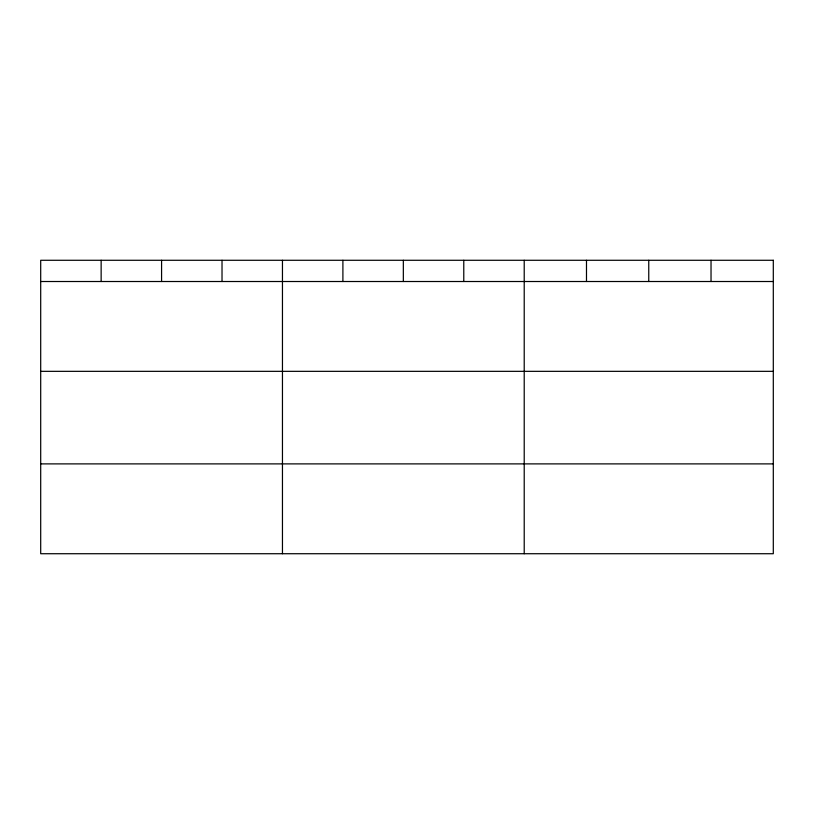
<?xml version="1.0" encoding="UTF-8"?>
<svg xmlns="http://www.w3.org/2000/svg" width="814" height="814" viewBox="0 0 814 814"><rect width="100%" height="100%" fill="white"/><g stroke="black" fill="none" stroke-linecap="round" stroke-linejoin="round"><path stroke-width="1.22" d="M40.7 281.512L773.3 281.512M40.7 371.337L773.3 371.337M40.7 463.888L773.3 463.888M711.029 260.277L711.029 281.512M648.758 260.277L648.758 281.512M586.487 260.277L586.487 281.512M524.216 260.277L524.216 553.724M463.777 260.277L463.777 281.512M403.337 260.277L403.337 281.512M342.898 260.277L342.898 281.512M282.458 260.277L282.458 553.724M222.019 260.277L222.019 281.512M161.579 260.277L161.579 281.512M101.14 260.277L101.14 281.512M773.3 260.277L40.7 260.277L40.7 553.724L773.3 553.724L773.3 260.277"/></g></svg>
